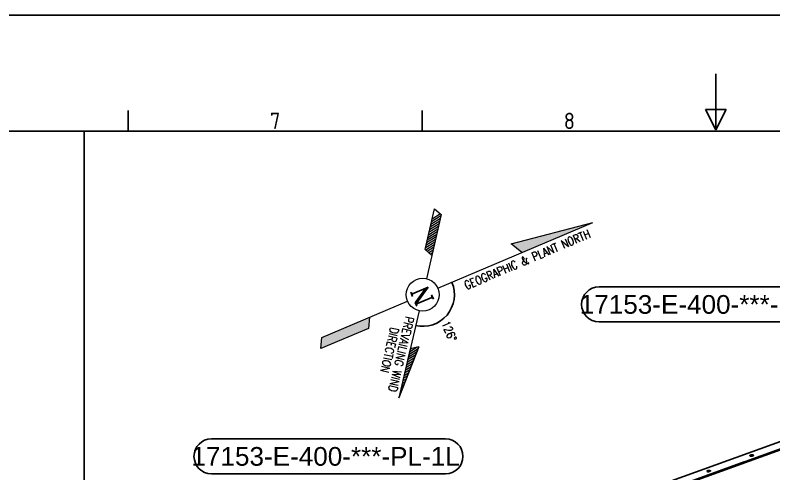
# Model space of a CAD drawing. Header units: millimetres. Extents: x 517777 to 536338, y -327622 to -292910.
# Drawn here: x 524593 to 527484, y -294657 to -292910 of the extents above; entities that cross this region are included whole.
import ezdxf
from ezdxf.enums import TextEntityAlignment as Align

# ---------------------------------------------------------------- set-up
doc = ezdxf.new("R2010")
doc.units = ezdxf.units.MM
doc.linetypes.add('CENTER', pattern=[50.8, 31.75, -6.35, 6.35, -6.35])
for name, color, linetype in [('2', 3, 'CENTER'), ('3-TEXT', 7, 'Continuous'), ('Border', 7, 'Continuous'), ('CADRE', 5, 'Continuous'), ('Comment', 1, 'Continuous'), ('xref-1$0$FILL', 1, 'Continuous')]:
    doc.layers.add(name, color=color, linetype=linetype)
doc.styles.add('ISO Proportional', font='isocp.shx')
doc.styles.add('ROMANS', font='ROMANS.shx', dxfattribs={"width": 0.9})
doc.styles.add('ROMANT', font='romant', dxfattribs={"height": 400})
doc.styles.add('style10', font='swissl.ttf', dxfattribs={"height": 40})

# ---------------------------------------------------------------- blocks, each defined once
blk = doc.blocks.new('KADR')
at = {"layer": 'CADRE', "color": 2}
for p, q in [((231953, 8141.6), (231953, 8408.4)), ((229165, 8136.1), (229165, 8233.3)), ((230560.4, 8136.1), (230560.4, 8233.3)), ((231953, 8141.6), (231904.4, 8238.9)), ((231904.4, 8238.9), (232001.7, 8238.9)), ((232001.7, 8238.9), (231953, 8141.6))]:
    blk.add_line(p, q, dxfattribs=at)
at = {"layer": 'CADRE', "color": 1}
blk.add_lwpolyline([(220145.5, -7651), (243248.6, -7651), (243248.6, 8686.2), (220145.5, 8686.2)], close=True, dxfattribs=at)
at = {"layer": 'CADRE'}
blk.add_lwpolyline([(220695.6, -7100.9), (242698.5, -7100.9), (242698.5, 8136.1), (220695.6, 8136.1)], close=True, dxfattribs=at)
at = {"layer": 'CADRE', "color": 2, "style": 'ISO Proportional'}
for s, p in [('7', (229862.7, 8184.7)), ('8', (231258.1, 8184.7))]:
    blk.add_text(s, height=77.8, dxfattribs=at).set_placement(p, align=Align.MIDDLE)
blk = doc.blocks.new('EREFF')
at = {"layer": 'Border'}
for points in [[(518903, -288110), (518737, -289245), (518904, -289156)], [(519037, -291479), (518903, -291408), (518903, -292113), (519037, -292183)]]:
    blk.add_hatch(color=1, dxfattribs=at).paths.add_polyline_path(points)
at = {"layer": 'Border', "color": 1, "linetype": 'Continuous', "lineweight": 0}
for p, q in [((518737, -289245), (518903, -288110)), ((518903, -289156), (518736, -289245)), ((518903, -291408), (519037, -291479)), ((519037, -291479), (519037, -292183)), ((519037, -292183), (518903, -292113))]:
    blk.add_line(p, q, dxfattribs=at)
at = {"layer": 'Border', "color": 3, "linetype": 'Continuous', "lineweight": 0}
for p, q in [((518903, -290398), (518903, -288110)), ((517888, -290018), (517997, -289964)), ((517888, -290018), (517997, -289964)), ((517986, -289970), (518007, -290105)), ((517997, -289964), (518722, -290490)), ((517997, -289964), (518459, -290299)), ((518350, -290354), (517888, -290018)), ((518350, -290354), (517888, -290018)), ((518013, -289976), (518037, -290127)), ((518043, -289997), (518067, -290148)), ((518073, -290019), (518097, -290170)), ((518103, -290040), (518126, -290191)), ((518132, -290062), (518156, -290213)), ((518162, -290084), (518186, -290235)), ((518192, -290105), (518216, -290256)), ((518221, -290127), (518245, -290278)), ((518251, -290148), (518275, -290299)), ((518281, -290170), (518305, -290321)), ((518311, -290192), (518334, -290343)), ((518340, -290213), (518362, -290348)), ((518370, -290235), (518386, -290336)), ((518400, -290256), (518410, -290324)), ((518429, -290278), (518435, -290311)), ((518459, -290299), (518350, -290354)), ((518459, -290299), (518350, -290354)), ((518459, -290299), (518459, -290299)), ((519084, -290753), (520068, -291468)), ((518903, -292113), (518903, -290846)), ((519536, -290948), (519513, -291065)), ((519532, -290971), (519551, -291093)), ((519536, -290948), (520068, -291468)), ((520068, -291468), (519536, -290948)), ((519558, -290969), (519581, -291114)), ((519589, -291000), (519611, -291136)), ((519514, -291066), (520068, -291468)), ((519517, -291046), (519521, -291071)), ((519620, -291030), (519640, -291158)), ((519651, -291061), (519670, -291179)), ((519682, -291091), (519700, -291201)), ((519714, -291122), (519730, -291222)), ((519745, -291152), (519759, -291244)), ((519776, -291182), (519789, -291266)), ((519807, -291213), (519819, -291287)), ((519838, -291243), (519848, -291309)), ((519869, -291274), (519878, -291330)), ((519900, -291304), (519908, -291352)), ((518903, -291408), (519037, -291479)), ((519931, -291335), (519938, -291374)), ((519963, -291365), (519967, -291395)), ((519994, -291396), (519997, -291417)), ((519037, -291479), (519037, -292183)), ((520025, -291426), (520027, -291438)), ((520056, -291456), (520056, -291460)), ((519037, -292183), (518903, -292113))]:
    blk.add_line(p, q, dxfattribs=at)
blk.add_ellipse((518903, -290622), major_axis=(-158, -158), ratio=1, start_param=3.926991, end_param=10.210176, dxfattribs=at)
at = {"layer": 'xref-1$0$FILL', "color": 2, "ltscale": 10}
blk.add_arc((518903, -290622), 431, 323.9925, 90, dxfattribs=at)
at = {"layer": 'Border', "color": 2, "style": 'ROMANS', "width": 0.8}
for s, height, rotation, p in [('GEOGRAPHIC & PLANT NORTH', 115.62, 90, (519017, -289127)), ('PREVAILING WIND', 115.62, 324, (519535, -291210)), ('DIRECTION', 115.6, 324, (519423, -291332))]:
    blk.add_text(s, height=height, rotation=rotation, dxfattribs=at).set_placement(p, align=Align.MIDDLE)
blk.add_text('126%%D', height=115.6, dxfattribs=at).set_placement((519501, -290485), align=Align.MIDDLE)
at = {"layer": 'Border', "color": 3, "linetype": 'Continuous', "lineweight": 0, "style": 'ROMANT'}
blk.add_text('N', height=246, rotation=180.0332, dxfattribs=at).set_placement((519038, -290512))

msp = doc.modelspace()

# ---------------------------------------------------------------- linework, layer by layer
at = {"color": 2, "extrusion": (0.012987, 0.927814, 0.372818)}
for p, q in [((528565.04, -294152.24, -4952.97), (524985.72, -295444.48, -4952.97)), ((528603.72, -294167.03, 49529.68), (525024.4, -295459.27, 49529.68)), ((528602.07, -294171.09, 49529.68), (525029.05, -295461.06, 49529.68)), ((527373.54, -294611.16, 49529.68), (528603.72, -294167.03, 49529.68)), ((528603.72, -294167.03, 49529.68), (527375.72, -294610.37, 49529.68)), ((527397.32, -294585.54, 49529.68), (527394.05, -294586.72, 49529.68)), ((527394.05, -294589.57, 49529.68), (527397.28, -294588.4, 49529.68)), ((527401.69, -294589.66, 49529.68), (527404.96, -294588.48, 49529.68)), ((525024.4, -295459.27, 49529.68), (527371.35, -294611.95, 49529.68)), ((527373.54, -294611.16, 49529.68), (526282.87, -295004.92, 49529.68)), ((527230.45, -294645.78, 49529.68), (527233.72, -294644.6, 49529.68)), ((527233.68, -294647.46, 49529.68), (527230.45, -294648.63, 49529.68)), ((527241.36, -294647.54, 49529.68), (527238.09, -294648.72, 49529.68))]:
    msp.add_line(p, q, dxfattribs=at)
at = {"color": 2}
for centre, major_axis, start_param, end_param in [((527397.87, -294588.19, 49529.68), (5.4, -0.08), 2.3616816, 5.5032742), ((527401.1, -294589.87, 49529.68), (5.4, -0.08), 0.7910183, 2.3616816), ((527401.14, -294587.01, 49529.68), (-5.4, 0.08), 2.3616816, 5.5032742), ((527234.27, -294647.25, 49529.68), (-5.4, 0.08), 5.5032742, 8.6448669), ((527237.5, -294648.93, 49529.68), (-5.4, 0.08), 3.932611, 5.5032742), ((527237.54, -294646.07, 49529.68), (5.4, -0.08), 5.5032742, 8.6448669)]:
    msp.add_ellipse(centre, major_axis=major_axis, ratio=0.3728176, start_param=start_param, end_param=end_param, dxfattribs=at)
at = {"layer": '2', "color": 8, "linetype": 'ByBlock'}
for points, elevation in [([(526818.2, -293945.28), (527735.51, -293945.28, -1), (527735.51, -294078.31), (526818.2, -294078.31, -1), (526818.2, -293945.28)], 49529.68), ([(525341.31, -294524.32), (526233.16, -294524.32, -1), (526233.16, -294657.35), (525341.31, -294657.35, -1), (525341.31, -294524.32)], -4952.97)]:
    msp.add_lwpolyline(points, format="xyb", dxfattribs=dict(at, elevation=elevation))
at = {"layer": '3-TEXT', "color": 2}
msp.add_lwpolyline([(518219.28, -293351.55), (524856.38, -293351.55), (524856.38, -300163.2), (518219.28, -300163.2)], close=True, dxfattribs=at)

# ---------------------------------------------------------------- block references
at = {"color": 11, "xscale": 0.8033809491331728, "yscale": 0.8033809491331728, "zscale": 0.8033809491331728}
msp.add_blockref('KADR', (340916.66, -299887.95), dxfattribs=at)
at = {"layer": 'Comment', "color": 0, "xscale": 0.28, "yscale": 0.28, "zscale": 0.28, "rotation": 292.9782268904282}
msp.add_blockref('EREFF', (544344.11, -128443.52), dxfattribs=at)

# ---------------------------------------------------------------- texts
at = {"layer": '3-TEXT', "color": 2, "style": 'style10'}
for s, p in [('17153-E-400-***-PL-1R', (527263.85, -294011.86, 49529.68)), ('17153-E-400-***-PL-1L', (525776.16, -294590.9, -4952.97))]:
    msp.add_text(s, height=71.148, dxfattribs=at).set_placement(p, align=Align.MIDDLE_CENTER)

doc.saveas('drawing.dxf')
